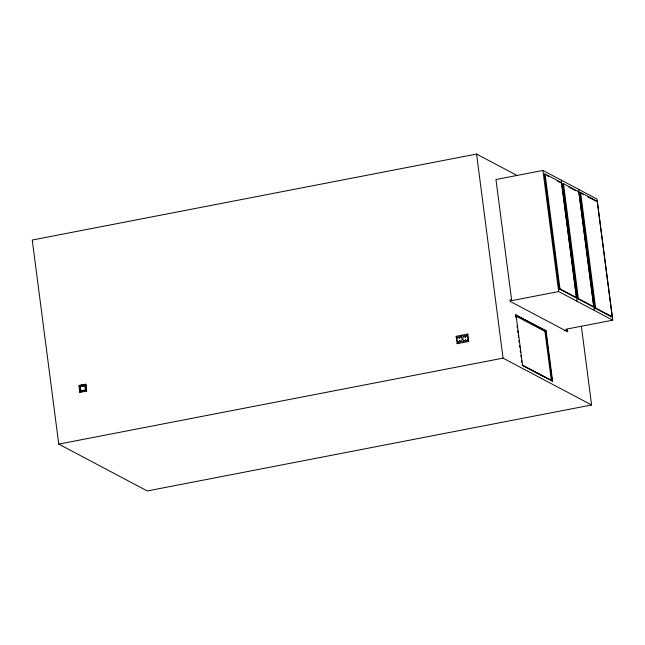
<?xml version="1.0" encoding="UTF-8"?>
<svg xmlns="http://www.w3.org/2000/svg" width="645" height="645" viewBox="0 0 645 645"><rect width="100%" height="100%" fill="white"/><g stroke="black" fill="none" stroke-linecap="round" stroke-linejoin="round"><path stroke-width="0.97" d="M85.769 384.396L85.753 384.444A1.935 0.669 -53.6 0 1 85.543 384.88M457.136 343.704L456.176 336.327L467.786 334.086L468.746 341.463L457.136 343.704L458.208 341.834M460.917 337.085L461.981 335.207L463.497 336.609M464.029 340.681L462.941 342.584L461.449 341.205M466.706 335.989L467.786 334.086M80.141 392.345L80.214 392.273A1.935 0.669 -53.6 0 0 80.52 391.958M546.049 330.716L515.613 314.897L545.654 330.788L552.184 381.082L551.338 380.502L544.961 331.401L546.049 330.716L552.58 381.002L538.93 374.068M459.329 337.682C458.587 339.794 460.538 336.529 459.442 338.552M465.142 336.593C464.424 338.633 466.303 335.481 465.247 337.432M459.675 340.358C458.958 342.398 460.844 339.246 459.788 341.197M465.488 339.27L465.585 340.036M517.282 175.585L476.566 154.042L32.25 240.029L58.759 444.115L147.278 490.958L591.594 404.971L581.379 326.322M542.921 170.441L495.965 179.528L511.695 300.643L558.651 291.556L612.75 320.178L597.02 199.063L542.921 170.441L558.651 291.556M545.065 173.973L544.332 174.118L559.239 288.936L575.654 297.619L576.388 297.482L561.481 182.656L545.065 173.973L559.973 288.791L576.388 297.482M561.481 182.656L560.747 182.801L557.288 180.971M563.464 183.688L562.73 183.833L577.646 298.691L592.94 306.786L593.674 306.641L578.759 191.783L563.464 183.688L578.38 298.554L593.674 306.641M578.025 191.928L578.759 191.783M579.879 192.637L580.613 192.492L597.222 201.288L612.218 316.719L611.484 316.864L594.875 308.076L579.879 192.637L583.378 194.492M596.488 201.425L597.222 201.288M559.239 288.936L559.973 288.791M80.053 392.402L79.166 385.597L85.785 384.315L86.672 391.12L79.916 392.386L79.021 385.517L85.712 384.218L86.599 391.096M80.302 386.637L84.874 385.75M80.859 390.91L85.422 390.023M577.646 298.691L578.38 298.554M594.875 308.076L595.609 307.931L612.218 316.719M612.75 320.178L565.794 329.264L567.519 330.175L567.737 331.853L510.187 301.4L509.969 299.723L511.695 300.643M564.609 330.74L567.519 330.175M58.759 444.115L503.068 358.128L591.594 404.971M522.144 365.183L552.58 381.002M587.748 196.798L595.617 200.966M546.92 175.488L548.653 176.399M568.68 186.977L575.477 190.573M515.299 315.703L544.961 331.401M522.547 365.264L551.338 380.502M523.031 365.651L537.164 373.132M79.182 385.605L79.746 386M467.23 340.06L468.746 341.463M456.176 336.327L457.668 337.706M580.613 192.492L595.609 307.931M578.613 189.324L594.343 310.439M561.335 180.181L577.065 301.296M516.016 314.816L522.547 365.11M515.742 315.881L516 317.856M517.024 325.741L517.274 327.716M517.661 330.675L517.919 332.643M518.298 335.602L518.556 337.577M518.943 340.536L519.201 342.503M519.58 345.462L519.838 347.437M520.225 350.396L520.483 352.364M520.862 355.322L521.12 357.298M521.507 360.257L521.757 362.224M476.566 154.042L503.068 358.128M457.958 337.391L457.474 337.924A2.757 2.588 -62.1 0 0 457.966 341.705L458.563 342.019A2.757 2.588 -62.1 0 0 461.159 341.519L461.643 340.987A2.757 2.588 -62.1 0 0 461.151 337.214L460.562 336.892A2.757 2.588 -62.1 0 0 457.958 337.391M463.787 336.295L463.303 336.819A2.725 2.556 -62.1 0 0 463.787 340.552L464.376 340.866A2.725 2.556 -62.1 0 0 466.948 340.375L467.423 339.851A2.725 2.556 -62.1 0 0 466.94 336.11L466.351 335.795A2.725 2.556 -62.1 0 0 463.787 336.295M84.842 385.541L80.278 386.428L80.891 391.12L85.454 390.233L84.842 385.541"/></g></svg>
